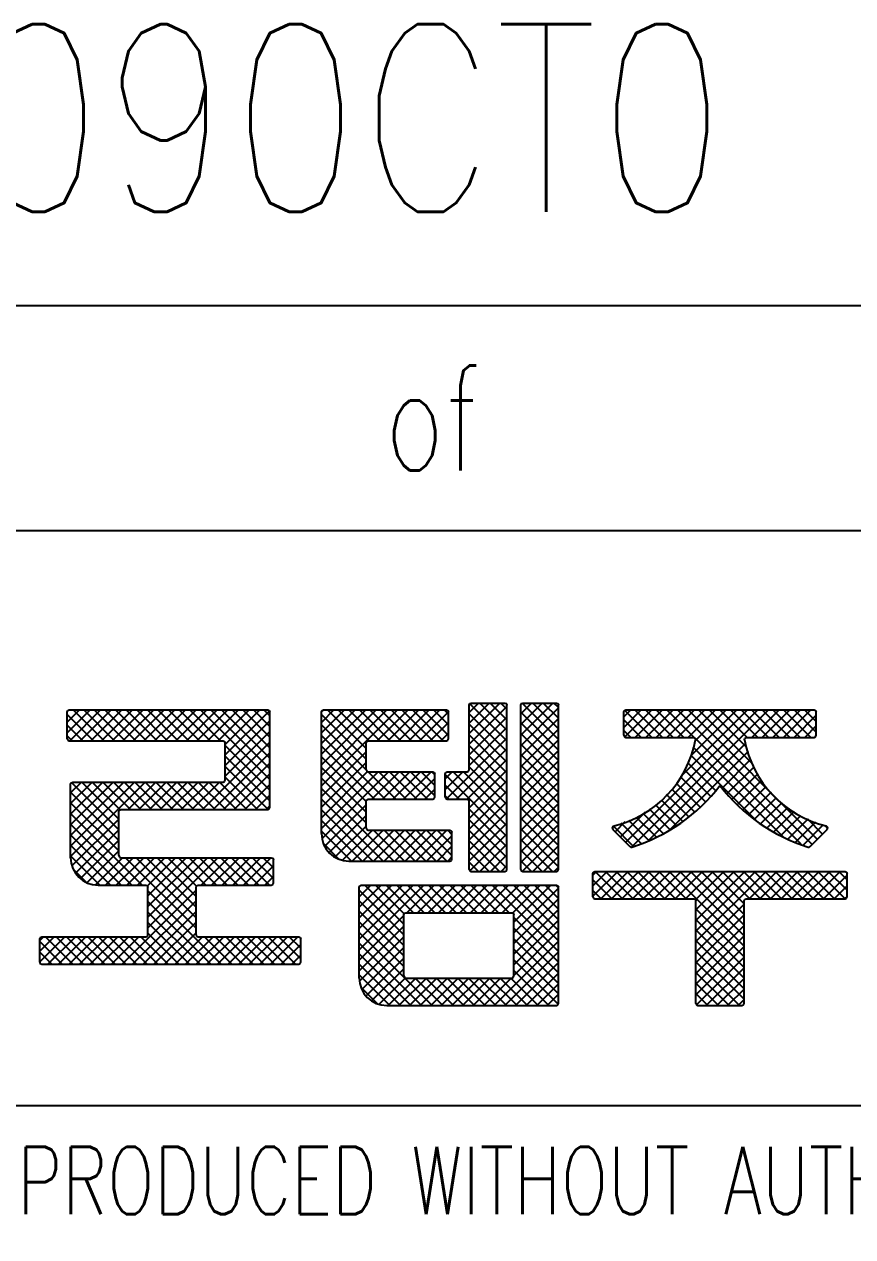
# Model space of a CAD drawing. Extents: x 260 to 819, y -886 to -454.
# Drawn here: x 736.34 to 758.45, y -876.4 to -844.06 of the extents above; entities that cross this region are included whole.
import ezdxf
from ezdxf.enums import TextEntityAlignment as Align

# ---------------------------------------------------------------- set-up
doc = ezdxf.new("R2010")
doc.units = 0
doc.header["$LTSCALE"] = 150
doc.header["$MEASUREMENT"] = 0
doc.linetypes.add('DASHED', pattern=[0.75, 0.5, -0.25])
doc.layers.get('0').update_dxf_attribs({"color": 6, "linetype": 'CONTINUOUS'})
doc.layers.add('5', color=4, linetype='CONTINUOUS')
doc.styles.get("Standard").update_dxf_attribs({"font": 'romans.shx', "width": 0.8, "bigfont": 'whgtxt.shx'})

# ---------------------------------------------------------------- blocks, each defined once
blk = doc.blocks.new('*H21')
at = {"color": 2, "linetype": 'Continuous'}
for p, q in [((-59.99, 4.836), (-61.029, 5.875)), ((-59.981, 5.109), (-60.746, 5.875)), ((-59.73, 5.142), (-60.464, 5.875)), ((-59.447, 5.142), (-60.181, 5.875)), ((-59.165, 5.142), (-59.898, 5.875)), ((-58.882, 5.142), (-59.615, 5.875)), ((-58.599, 5.142), (-59.332, 5.875)), ((-58.316, 5.142), (-59.049, 5.875)), ((-58.033, 5.142), (-58.766, 5.875)), ((-57.75, 5.142), (-58.484, 5.875)), ((-57.467, 5.142), (-58.201, 5.875)), ((-57.185, 5.142), (-57.918, 5.875)), ((-55.865, 4.105), (-57.635, 5.875)), ((-55.865, 4.388), (-57.352, 5.875)), ((-55.865, 4.671), (-57.069, 5.875)), ((-55.865, 4.954), (-56.787, 5.875)), ((-55.865, 5.237), (-56.504, 5.875)), ((-55.865, 5.519), (-56.221, 5.875)), ((-55.865, 5.802), (-55.938, 5.875)), ((-59.99, 4.553), (-61.182, 5.745)), ((-59.99, 4.27), (-61.182, 5.462)), ((-59.99, 3.987), (-61.182, 5.179)), ((-59.99, 3.704), (-61.182, 4.896)), ((-55.865, 3.822), (-57.057, 5.014)), ((-59.235, 2.667), (-61.182, 4.613)), ((-55.865, 3.539), (-57.057, 4.731)), ((-59.518, 2.667), (-61.182, 4.33)), ((-55.865, 3.257), (-57.057, 4.448)), ((-59.801, 2.667), (-61.182, 4.048)), ((-55.865, 2.974), (-57.057, 4.165)), ((-55.874, 2.7), (-57.057, 3.883)), ((-60.084, 2.667), (-61.182, 3.765)), ((-56.124, 2.667), (-57.057, 3.6)), ((-60.367, 2.667), (-61.182, 3.482)), ((-58.952, 2.667), (-59.686, 3.4)), ((-58.67, 2.667), (-59.403, 3.4)), ((-58.387, 2.667), (-59.12, 3.4)), ((-58.104, 2.667), (-58.837, 3.4)), ((-57.821, 2.667), (-58.554, 3.4)), ((-57.538, 2.667), (-58.271, 3.4)), ((-57.255, 2.667), (-57.989, 3.4)), ((-56.972, 2.667), (-57.706, 3.4)), ((-56.69, 2.667), (-57.423, 3.4)), ((-56.407, 2.667), (-57.14, 3.4)), ((-60.699, 2.717), (-61.132, 3.149))]:
    blk.add_line(p, q, dxfattribs=at)
blk = doc.blocks.new('*H22')
at = {"color": 2, "linetype": 'Continuous'}
for p, q in [((-60.876, 5.875), (-61.182, 5.569)), ((-60.593, 5.875), (-61.182, 5.286)), ((-60.31, 5.875), (-61.182, 5.003)), ((-60.027, 5.875), (-61.182, 4.721)), ((-59.745, 5.875), (-61.182, 4.438)), ((-59.462, 5.875), (-61.182, 4.155)), ((-59.179, 5.875), (-59.912, 5.142)), ((-58.896, 5.875), (-59.629, 5.142)), ((-58.613, 5.875), (-59.347, 5.142)), ((-58.33, 5.875), (-59.064, 5.142)), ((-58.048, 5.875), (-58.781, 5.142)), ((-57.765, 5.875), (-58.498, 5.142)), ((-57.482, 5.875), (-58.215, 5.142)), ((-57.199, 5.875), (-57.932, 5.142)), ((-56.916, 5.875), (-57.65, 5.142)), ((-56.633, 5.875), (-57.367, 5.142)), ((-56.351, 5.875), (-57.092, 5.133)), ((-56.068, 5.875), (-57.057, 4.886)), ((-55.865, 5.794), (-57.057, 4.603)), ((-55.865, 5.512), (-57.057, 4.32)), ((-55.865, 5.229), (-57.057, 4.037)), ((-59.99, 5.064), (-61.182, 3.872)), ((-55.865, 4.946), (-57.057, 3.754)), ((-59.99, 4.781), (-61.182, 3.589)), ((-55.865, 4.663), (-57.057, 3.471)), ((-59.99, 4.498), (-61.166, 3.322)), ((-59.99, 4.215), (-61.11, 3.095)), ((-55.865, 4.38), (-57.579, 2.667)), ((-59.99, 3.932), (-60.997, 2.926)), ((-55.865, 4.097), (-57.296, 2.667)), ((-59.99, 3.649), (-60.842, 2.798)), ((-55.865, 3.814), (-57.013, 2.667)), ((-59.95, 3.406), (-60.65, 2.707)), ((-59.674, 3.4), (-60.407, 2.667)), ((-59.391, 3.4), (-60.124, 2.667)), ((-59.108, 3.4), (-59.842, 2.667)), ((-58.825, 3.4), (-59.559, 2.667)), ((-58.543, 3.4), (-59.276, 2.667)), ((-58.26, 3.4), (-58.993, 2.667)), ((-57.977, 3.4), (-58.71, 2.667)), ((-57.694, 3.4), (-58.427, 2.667)), ((-57.411, 3.4), (-58.145, 2.667)), ((-57.128, 3.4), (-57.862, 2.667)), ((-55.865, 3.532), (-56.73, 2.667)), ((-55.865, 3.249), (-56.447, 2.667)), ((-55.865, 2.966), (-56.165, 2.667))]:
    blk.add_line(p, q, dxfattribs=at)
blk = doc.blocks.new('*H29')
at = {"color": 2, "linetype": 'Continuous'}
for p, q in [((-54.157, 5.508), (-54.89, 6.242)), ((-53.874, 5.508), (-54.608, 6.242)), ((-53.591, 5.508), (-54.325, 6.242)), ((-53.309, 5.508), (-54.042, 6.242)), ((-53.026, 5.508), (-53.759, 6.242)), ((-52.743, 5.508), (-53.476, 6.242)), ((-52.46, 5.508), (-53.193, 6.242)), ((-50.916, 4.247), (-52.911, 6.242)), ((-50.916, 4.529), (-52.628, 6.242)), ((-50.916, 4.812), (-52.345, 6.242)), ((-50.916, 5.095), (-52.062, 6.242)), ((-50.916, 5.378), (-51.779, 6.242)), ((-50.763, 5.508), (-51.496, 6.242)), ((-50.48, 5.508), (-51.214, 6.242)), ((-50.197, 5.508), (-50.931, 6.242)), ((-49.915, 5.508), (-50.648, 6.242)), ((-49.632, 5.508), (-50.365, 6.242)), ((-49.349, 5.508), (-50.082, 6.242)), ((-49.066, 5.508), (-49.799, 6.242)), ((-48.783, 5.508), (-49.516, 6.242)), ((-48.5, 5.508), (-49.234, 6.242)), ((-48.218, 5.509), (-48.951, 6.242)), ((-48.166, 5.739), (-48.668, 6.242)), ((-48.166, 6.022), (-48.385, 6.242)), ((-54.44, 5.508), (-54.949, 6.017)), ((-54.723, 5.508), (-54.949, 5.734)), ((-50.916, 3.964), (-52.199, 5.247)), ((-50.916, 3.681), (-52.199, 4.964)), ((-50.916, 3.398), (-52.199, 4.681)), ((-50.916, 3.115), (-52.199, 4.398)), ((-50.916, 2.832), (-52.199, 4.116)), ((-51.033, 2.667), (-52.199, 3.833)), ((-51.316, 2.667), (-52.199, 3.55)), ((-51.598, 2.667), (-52.199, 3.267)), ((-51.881, 2.667), (-52.199, 2.984)), ((-52.178, 2.681), (-52.184, 2.687))]:
    blk.add_line(p, q, dxfattribs=at)
blk = doc.blocks.new('*H30')
at = {"color": 2, "linetype": 'Continuous'}
for p, q in [((-54.853, 6.242), (-54.949, 6.145)), ((-54.57, 6.242), (-54.949, 5.862)), ((-54.287, 6.242), (-54.949, 5.58)), ((-54.004, 6.242), (-54.737, 5.508)), ((-53.721, 6.242), (-54.454, 5.508)), ((-53.438, 6.242), (-54.172, 5.508)), ((-53.155, 6.242), (-53.889, 5.508)), ((-52.873, 6.242), (-53.606, 5.508)), ((-52.59, 6.242), (-53.323, 5.508)), ((-52.307, 6.242), (-53.04, 5.508)), ((-52.024, 6.242), (-52.757, 5.508)), ((-51.741, 6.242), (-52.475, 5.508)), ((-51.458, 6.242), (-52.213, 5.487)), ((-51.176, 6.242), (-52.199, 5.218)), ((-50.893, 6.242), (-52.199, 4.935)), ((-50.61, 6.242), (-52.199, 4.653)), ((-50.327, 6.242), (-52.199, 4.37)), ((-50.044, 6.242), (-50.777, 5.508)), ((-49.761, 6.242), (-50.495, 5.508)), ((-49.478, 6.242), (-50.212, 5.508)), ((-49.196, 6.242), (-49.929, 5.508)), ((-48.913, 6.242), (-49.646, 5.508)), ((-48.63, 6.242), (-49.363, 5.508)), ((-48.347, 6.242), (-49.08, 5.508)), ((-48.166, 6.14), (-48.798, 5.508)), ((-48.166, 5.857), (-48.515, 5.508)), ((-48.166, 5.574), (-48.232, 5.508)), ((-50.916, 5.37), (-52.199, 4.087)), ((-50.916, 5.087), (-52.199, 3.804)), ((-50.916, 4.804), (-52.199, 3.521)), ((-50.916, 4.522), (-52.199, 3.238)), ((-50.916, 4.239), (-52.199, 2.955)), ((-50.916, 3.956), (-52.184, 2.687)), ((-50.916, 3.673), (-51.922, 2.667)), ((-50.916, 3.39), (-51.639, 2.667)), ((-50.916, 3.107), (-51.356, 2.667)), ((-50.916, 2.825), (-51.073, 2.667))]:
    blk.add_line(p, q, dxfattribs=at)
blk = doc.blocks.new('*H33')
at = {"color": 2, "linetype": 'Continuous'}
for p, q in [((-68.273, 9.725), (-68.973, 10.425)), ((-67.99, 9.725), (-68.815, 10.55)), ((-67.707, 9.725), (-68.532, 10.55)), ((-67.425, 9.725), (-68.25, 10.55)), ((-67.142, 9.725), (-67.967, 10.55)), ((-66.859, 9.725), (-67.684, 10.55)), ((-66.576, 9.725), (-67.401, 10.55)), ((-66.293, 9.725), (-67.118, 10.55)), ((-66.01, 9.725), (-66.835, 10.55)), ((-65.728, 9.725), (-66.553, 10.55)), ((-65.445, 9.725), (-66.27, 10.55)), ((-65.162, 9.725), (-65.987, 10.55)), ((-64.879, 9.725), (-65.704, 10.55)), ((-63.565, 8.694), (-65.421, 10.55)), ((-63.565, 8.976), (-65.138, 10.55)), ((-63.565, 9.259), (-64.855, 10.55)), ((-63.565, 9.542), (-64.573, 10.55)), ((-63.565, 9.825), (-64.29, 10.55)), ((-63.565, 10.108), (-64.007, 10.55)), ((-63.565, 10.391), (-63.724, 10.55)), ((-68.556, 9.725), (-68.973, 10.142)), ((-68.839, 9.725), (-68.973, 9.859)), ((-63.565, 8.411), (-64.757, 9.602)), ((-63.565, 8.128), (-64.757, 9.319)), ((-63.614, 7.894), (-64.757, 9.037)), ((-63.894, 7.891), (-64.757, 8.754)), ((-67.598, 7.353), (-68.857, 8.612)), ((-67.598, 7.636), (-68.587, 8.625)), ((-67.563, 7.883), (-68.305, 8.625)), ((-67.288, 7.891), (-68.022, 8.625)), ((-67.006, 7.891), (-67.739, 8.625)), ((-66.723, 7.891), (-67.456, 8.625)), ((-66.44, 7.891), (-67.173, 8.625)), ((-66.157, 7.891), (-66.89, 8.625)), ((-65.874, 7.891), (-66.607, 8.625)), ((-65.591, 7.891), (-66.325, 8.625)), ((-65.309, 7.891), (-66.042, 8.625)), ((-65.026, 7.891), (-65.759, 8.625)), ((-64.743, 7.891), (-65.476, 8.625)), ((-64.46, 7.891), (-65.193, 8.625)), ((-64.177, 7.891), (-64.91, 8.625)), ((-67.598, 7.07), (-68.881, 8.353)), ((-67.598, 6.787), (-68.881, 8.07)), ((-66.969, 5.875), (-68.881, 7.787)), ((-67.252, 5.875), (-68.881, 7.505)), ((-67.535, 5.875), (-68.881, 7.222)), ((-67.817, 5.875), (-68.881, 6.939)), ((-68.1, 5.875), (-68.881, 6.656)), ((-65.536, 4.725), (-67.419, 6.608)), ((-65.536, 5.007), (-67.137, 6.608)), ((-65.536, 5.29), (-66.854, 6.608)), ((-65.536, 5.573), (-66.571, 6.608)), ((-65.525, 5.845), (-66.288, 6.608)), ((-65.272, 5.875), (-66.005, 6.608)), ((-64.989, 5.875), (-65.722, 6.608)), ((-64.706, 5.875), (-65.439, 6.608)), ((-64.423, 5.875), (-65.157, 6.608)), ((-64.14, 5.875), (-64.874, 6.608)), ((-63.858, 5.875), (-64.591, 6.608)), ((-63.575, 5.875), (-64.308, 6.608)), ((-63.473, 6.056), (-64.025, 6.608)), ((-63.473, 6.339), (-63.742, 6.608)), ((-68.459, 5.951), (-68.805, 6.297)), ((-64.861, 3.767), (-66.819, 5.725)), ((-65.143, 3.767), (-66.819, 5.442)), ((-65.426, 3.767), (-66.819, 5.159)), ((-65.709, 3.767), (-66.819, 4.876)), ((-65.992, 3.767), (-66.819, 4.594)), ((-69.103, 3.767), (-69.706, 4.37)), ((-68.82, 3.767), (-69.554, 4.5)), ((-68.538, 3.767), (-69.271, 4.5)), ((-68.255, 3.767), (-68.988, 4.5)), ((-67.972, 3.767), (-68.705, 4.5)), ((-67.689, 3.767), (-68.422, 4.5)), ((-67.406, 3.767), (-68.14, 4.5)), ((-67.123, 3.767), (-67.857, 4.5)), ((-66.841, 3.767), (-67.574, 4.5)), ((-66.558, 3.767), (-67.291, 4.5)), ((-66.275, 3.767), (-67.008, 4.5)), ((-64.578, 3.767), (-65.311, 4.5)), ((-64.295, 3.767), (-65.028, 4.5)), ((-64.012, 3.767), (-64.745, 4.5)), ((-63.729, 3.767), (-64.463, 4.5)), ((-63.446, 3.767), (-64.18, 4.5)), ((-63.164, 3.767), (-63.897, 4.5)), ((-62.881, 3.767), (-63.614, 4.5)), ((-62.74, 3.909), (-63.331, 4.5)), ((-62.74, 4.192), (-63.048, 4.5)), ((-69.386, 3.767), (-69.706, 4.087)), ((-69.681, 3.779), (-69.694, 3.792))]:
    blk.add_line(p, q, dxfattribs=at)
blk = doc.blocks.new('*H34')
at = {"color": 2, "linetype": 'Continuous'}
for p, q in [((-68.646, 10.55), (-68.973, 10.223)), ((-68.363, 10.55), (-68.973, 9.94)), ((-68.937, 10.542), (-68.965, 10.513)), ((-68.081, 10.55), (-68.906, 9.725)), ((-67.798, 10.55), (-68.623, 9.725)), ((-67.515, 10.55), (-68.34, 9.725)), ((-67.232, 10.55), (-68.057, 9.725)), ((-66.949, 10.55), (-67.774, 9.725)), ((-66.666, 10.55), (-67.491, 9.725)), ((-66.384, 10.55), (-67.209, 9.725)), ((-66.101, 10.55), (-66.926, 9.725)), ((-65.818, 10.55), (-66.643, 9.725)), ((-65.535, 10.55), (-66.36, 9.725)), ((-65.252, 10.55), (-66.077, 9.725)), ((-64.969, 10.55), (-65.794, 9.725)), ((-64.687, 10.55), (-65.511, 9.725)), ((-64.404, 10.55), (-65.229, 9.725)), ((-64.121, 10.55), (-64.946, 9.725)), ((-63.838, 10.55), (-64.757, 9.631)), ((-63.578, 10.527), (-64.757, 9.348)), ((-63.565, 10.257), (-64.757, 9.065)), ((-63.565, 9.974), (-64.757, 8.782)), ((-63.565, 9.691), (-65.365, 7.891)), ((-63.565, 9.408), (-65.082, 7.891)), ((-63.565, 9.126), (-64.799, 7.891)), ((-63.565, 8.843), (-64.516, 7.891)), ((-68.591, 8.625), (-68.881, 8.335)), ((-68.308, 8.625), (-68.881, 8.052)), ((-68.026, 8.625), (-68.881, 7.769)), ((-67.743, 8.625), (-68.881, 7.486)), ((-67.46, 8.625), (-68.881, 7.203)), ((-67.177, 8.625), (-68.881, 6.92)), ((-66.894, 8.625), (-68.881, 6.638)), ((-66.611, 8.625), (-67.345, 7.891)), ((-66.329, 8.625), (-67.062, 7.891)), ((-66.046, 8.625), (-66.779, 7.891)), ((-65.763, 8.625), (-66.496, 7.891)), ((-65.48, 8.625), (-66.213, 7.891)), ((-65.197, 8.625), (-65.931, 7.891)), ((-64.914, 8.625), (-65.648, 7.891)), ((-63.565, 8.56), (-64.233, 7.891)), ((-63.565, 8.277), (-63.951, 7.891)), ((-63.565, 7.994), (-63.668, 7.891)), ((-67.598, 7.638), (-68.839, 6.397)), ((-67.598, 7.355), (-68.746, 6.208)), ((-67.598, 7.072), (-68.615, 6.055)), ((-67.598, 6.789), (-68.446, 5.942)), ((-67.497, 6.608), (-68.216, 5.888)), ((-67.214, 6.608), (-67.947, 5.875)), ((-66.931, 6.608), (-67.664, 5.875)), ((-66.648, 6.608), (-67.381, 5.875)), ((-66.365, 6.608), (-67.099, 5.875)), ((-66.082, 6.608), (-66.834, 5.856)), ((-65.8, 6.608), (-66.819, 5.589)), ((-65.517, 6.608), (-66.819, 5.306)), ((-65.234, 6.608), (-66.819, 5.023)), ((-64.951, 6.608), (-66.819, 4.74)), ((-64.668, 6.608), (-65.402, 5.875)), ((-64.385, 6.608), (-65.119, 5.875)), ((-64.103, 6.608), (-64.836, 5.875)), ((-63.82, 6.608), (-64.553, 5.875)), ((-63.537, 6.608), (-64.27, 5.875)), ((-63.473, 6.389), (-63.987, 5.875)), ((-63.473, 6.106), (-63.704, 5.875)), ((-65.536, 5.741), (-67.51, 3.767)), ((-65.536, 5.458), (-67.227, 3.767)), ((-65.536, 5.175), (-66.944, 3.767)), ((-65.536, 4.892), (-66.661, 3.767)), ((-65.536, 4.609), (-66.378, 3.767)), ((-69.605, 4.5), (-69.706, 4.398)), ((-69.322, 4.5), (-69.706, 4.116)), ((-69.039, 4.5), (-69.706, 3.833)), ((-68.756, 4.5), (-69.49, 3.767)), ((-68.473, 4.5), (-69.207, 3.767)), ((-68.191, 4.5), (-68.924, 3.767)), ((-67.908, 4.5), (-68.641, 3.767)), ((-67.625, 4.5), (-68.358, 3.767)), ((-67.342, 4.5), (-68.075, 3.767)), ((-67.059, 4.5), (-67.793, 3.767)), ((-65.362, 4.5), (-66.096, 3.767)), ((-65.079, 4.5), (-65.813, 3.767)), ((-64.797, 4.5), (-65.53, 3.767)), ((-64.514, 4.5), (-65.247, 3.767)), ((-64.231, 4.5), (-64.964, 3.767)), ((-63.948, 4.5), (-64.681, 3.767)), ((-63.665, 4.5), (-64.398, 3.767)), ((-63.382, 4.5), (-64.116, 3.767)), ((-63.099, 4.5), (-63.833, 3.767)), ((-62.817, 4.5), (-63.55, 3.767)), ((-62.74, 4.294), (-63.267, 3.767)), ((-62.74, 4.011), (-62.984, 3.767))]:
    blk.add_line(p, q, dxfattribs=at)
blk = doc.blocks.new('*H39')
at = {"color": 2, "linetype": 'Continuous'}
for p, q in [((-55.865, 9.762), (-56.831, 10.728)), ((-55.865, 10.045), (-56.554, 10.733)), ((-55.865, 10.328), (-56.271, 10.733)), ((-55.865, 10.611), (-55.988, 10.733)), ((-55.865, 9.479), (-56.874, 10.487)), ((-55.865, 9.196), (-56.874, 10.205)), ((-55.865, 8.913), (-56.874, 9.922)), ((-55.865, 8.631), (-56.874, 9.639)), ((-55.865, 8.348), (-56.874, 9.356)), ((-55.865, 8.065), (-56.874, 9.073)), ((-55.865, 7.782), (-56.874, 8.79)), ((-55.865, 7.499), (-56.874, 8.508)), ((-55.865, 7.216), (-56.874, 8.225)), ((-55.865, 6.934), (-56.874, 7.942)), ((-55.865, 6.651), (-56.874, 7.659)), ((-55.865, 6.368), (-56.874, 7.376)), ((-56.022, 6.242), (-56.874, 7.093)), ((-56.305, 6.242), (-56.874, 6.81)), ((-56.588, 6.242), (-56.874, 6.528))]:
    blk.add_line(p, q, dxfattribs=at)
blk = doc.blocks.new('*H40')
at = {"color": 2, "linetype": 'Continuous'}
for p, q in [((-56.584, 10.733), (-56.874, 10.443)), ((-56.301, 10.733), (-56.874, 10.16)), ((-56.018, 10.733), (-56.874, 9.877)), ((-55.865, 10.603), (-56.874, 9.594)), ((-55.865, 10.32), (-56.874, 9.312)), ((-55.865, 10.037), (-56.874, 9.029)), ((-55.865, 9.754), (-56.874, 8.746)), ((-55.865, 9.471), (-56.874, 8.463)), ((-55.865, 9.188), (-56.874, 8.18)), ((-55.865, 8.906), (-56.874, 7.897)), ((-55.865, 8.623), (-56.874, 7.614)), ((-55.865, 8.34), (-56.874, 7.332)), ((-55.865, 8.057), (-56.874, 7.049)), ((-55.865, 7.774), (-56.874, 6.766)), ((-55.865, 7.491), (-56.874, 6.483)), ((-55.865, 7.209), (-56.828, 6.246)), ((-55.865, 6.926), (-56.55, 6.242)), ((-55.865, 6.643), (-56.267, 6.242)), ((-55.865, 6.36), (-55.984, 6.242))]:
    blk.add_line(p, q, dxfattribs=at)
blk = doc.blocks.new('*H41')
at = {"color": 2, "linetype": 'Continuous'}
for p, q in [((-57.24, 9.723), (-58.233, 10.715)), ((-57.24, 10.006), (-57.968, 10.733)), ((-57.24, 10.288), (-57.685, 10.733)), ((-57.24, 10.571), (-57.402, 10.733)), ((-57.24, 9.44), (-58.249, 10.448)), ((-57.24, 9.157), (-58.249, 10.165)), ((-57.24, 8.874), (-58.249, 9.882)), ((-57.24, 8.591), (-58.249, 9.6)), ((-57.24, 8.309), (-58.249, 9.317)), ((-57.24, 7.177), (-58.89, 8.827)), ((-57.24, 7.46), (-58.68, 8.9)), ((-57.24, 7.743), (-58.397, 8.9)), ((-57.24, 8.026), (-58.249, 9.034)), ((-58.512, 8.166), (-58.89, 8.544)), ((-58.795, 8.166), (-58.89, 8.261)), ((-57.24, 6.894), (-58.249, 7.903)), ((-57.24, 6.611), (-58.249, 7.62)), ((-57.24, 6.329), (-58.249, 7.337)), ((-57.436, 6.242), (-58.249, 7.054)), ((-57.719, 6.242), (-58.249, 6.771)), ((-58.002, 6.242), (-58.249, 6.488))]:
    blk.add_line(p, q, dxfattribs=at)
blk = doc.blocks.new('*H42')
at = {"color": 2, "linetype": 'Continuous'}
for p, q in [((-57.998, 10.733), (-58.249, 10.482)), ((-57.715, 10.733), (-58.249, 10.199)), ((-57.432, 10.733), (-58.249, 9.917)), ((-57.24, 10.642), (-58.249, 9.634)), ((-57.24, 10.359), (-58.249, 9.351)), ((-57.24, 10.076), (-58.249, 9.068)), ((-57.24, 9.793), (-58.858, 8.176)), ((-57.24, 9.511), (-58.584, 8.166)), ((-57.24, 9.228), (-58.302, 8.166)), ((-58.7, 8.9), (-58.89, 8.709)), ((-58.417, 8.9), (-58.89, 8.426)), ((-57.24, 8.945), (-58.249, 7.937)), ((-57.24, 8.662), (-58.249, 7.654)), ((-57.24, 8.379), (-58.249, 7.371)), ((-57.24, 8.096), (-58.249, 7.088)), ((-57.24, 7.814), (-58.249, 6.805)), ((-57.24, 7.531), (-58.249, 6.522)), ((-57.24, 7.248), (-58.231, 6.257)), ((-57.24, 6.965), (-57.964, 6.242)), ((-57.24, 6.682), (-57.681, 6.242)), ((-57.24, 6.399), (-57.398, 6.242))]:
    blk.add_line(p, q, dxfattribs=at)
blk = doc.blocks.new('*H43')
at = {"color": 2, "linetype": 'Continuous'}
for p, q in [((-60.998, 9.238), (-62.19, 10.43)), ((-60.998, 9.521), (-62.027, 10.55)), ((-60.919, 9.725), (-61.744, 10.55)), ((-60.636, 9.725), (-61.461, 10.55)), ((-60.354, 9.725), (-61.179, 10.55)), ((-60.071, 9.725), (-60.896, 10.55)), ((-59.788, 9.725), (-60.613, 10.55)), ((-59.505, 9.725), (-60.33, 10.55)), ((-59.222, 9.725), (-60.047, 10.55)), ((-58.939, 9.725), (-59.764, 10.55)), ((-58.799, 9.867), (-59.481, 10.55)), ((-58.799, 10.15), (-59.199, 10.55)), ((-58.799, 10.432), (-58.916, 10.55)), ((-60.998, 8.955), (-62.19, 10.147)), ((-60.492, 8.166), (-62.19, 9.864)), ((-60.775, 8.166), (-62.19, 9.581)), ((-60.998, 8.107), (-62.19, 9.298)), ((-60.998, 7.824), (-62.19, 9.016)), ((-60.998, 7.541), (-62.19, 8.733)), ((-60.209, 8.166), (-60.943, 8.9)), ((-59.927, 8.166), (-60.66, 8.9)), ((-59.644, 8.166), (-60.377, 8.9)), ((-59.361, 8.166), (-60.094, 8.9)), ((-59.165, 8.254), (-59.811, 8.9)), ((-59.165, 8.536), (-59.529, 8.9)), ((-59.165, 8.819), (-59.246, 8.9)), ((-60.257, 6.517), (-62.19, 8.45)), ((-60.539, 6.517), (-62.19, 8.167)), ((-60.822, 6.517), (-62.19, 7.884)), ((-61.105, 6.517), (-62.19, 7.601)), ((-61.388, 6.517), (-62.19, 7.319)), ((-59.974, 6.517), (-60.799, 7.341)), ((-59.691, 6.517), (-60.516, 7.341)), ((-59.408, 6.517), (-60.233, 7.341)), ((-59.125, 6.517), (-59.95, 7.341)), ((-58.842, 6.517), (-59.667, 7.341)), ((-58.707, 6.664), (-59.385, 7.341)), ((-58.707, 6.947), (-59.102, 7.341)), ((-58.707, 7.23), (-58.819, 7.341)), ((-61.724, 6.57), (-62.137, 6.983))]:
    blk.add_line(p, q, dxfattribs=at)
blk = doc.blocks.new('*H44')
at = {"color": 2, "linetype": 'Continuous'}
for p, q in [((-61.858, 10.55), (-62.19, 10.218)), ((-61.575, 10.55), (-62.19, 9.935)), ((-61.292, 10.55), (-62.19, 9.652)), ((-61.01, 10.55), (-62.19, 9.369)), ((-60.727, 10.55), (-62.19, 9.086)), ((-60.444, 10.55), (-62.19, 8.803)), ((-60.161, 10.55), (-62.19, 8.521)), ((-62.145, 10.546), (-62.186, 10.505)), ((-59.878, 10.55), (-60.703, 9.725)), ((-59.595, 10.55), (-60.42, 9.725)), ((-59.312, 10.55), (-60.137, 9.725)), ((-59.03, 10.55), (-59.855, 9.725)), ((-58.8, 10.497), (-59.572, 9.725)), ((-58.799, 10.215), (-59.289, 9.725)), ((-58.799, 9.932), (-59.006, 9.725)), ((-60.998, 9.429), (-62.19, 8.238)), ((-60.998, 9.147), (-62.19, 7.955)), ((-60.957, 8.905), (-62.19, 7.672)), ((-60.68, 8.9), (-62.19, 7.389)), ((-60.397, 8.9), (-62.166, 7.13)), ((-60.114, 8.9), (-60.847, 8.166)), ((-59.831, 8.9), (-60.564, 8.166)), ((-59.548, 8.9), (-60.282, 8.166)), ((-59.265, 8.9), (-59.999, 8.166)), ((-59.165, 8.717), (-59.716, 8.166)), ((-59.165, 8.434), (-59.433, 8.166)), ((-60.998, 8.015), (-62.098, 6.915)), ((-60.998, 7.732), (-61.985, 6.746)), ((-60.998, 7.449), (-61.82, 6.628)), ((-60.824, 7.341), (-61.617, 6.548)), ((-60.541, 7.341), (-61.366, 6.517)), ((-60.258, 7.341), (-61.083, 6.517)), ((-59.975, 7.341), (-60.8, 6.517)), ((-59.692, 7.341), (-60.517, 6.517)), ((-59.409, 7.341), (-60.234, 6.517)), ((-59.127, 7.341), (-59.952, 6.517)), ((-58.844, 7.341), (-59.669, 6.517)), ((-58.707, 7.195), (-59.386, 6.517)), ((-58.707, 6.913), (-59.103, 6.517)), ((-58.707, 6.63), (-58.82, 6.517))]:
    blk.add_line(p, q, dxfattribs=at)
blk = doc.blocks.new('*H49')
at = {"color": 2, "linetype": 'Continuous'}
for p, q in [((-53.374, 9.816), (-54.096, 10.538)), ((-53.091, 9.816), (-53.825, 10.55)), ((-52.808, 9.816), (-53.542, 10.55)), ((-52.526, 9.816), (-53.259, 10.55)), ((-52.224, 9.797), (-52.976, 10.55)), ((-49.1, 6.957), (-52.693, 10.55)), ((-48.959, 7.098), (-52.41, 10.55)), ((-50.713, 9.135), (-52.128, 10.55)), ((-50.84, 9.545), (-51.845, 10.55)), ((-50.829, 9.816), (-51.562, 10.55)), ((-50.546, 9.816), (-51.279, 10.55)), ((-50.263, 9.816), (-50.996, 10.55)), ((-49.98, 9.816), (-50.713, 10.55)), ((-49.697, 9.816), (-50.43, 10.55)), ((-49.414, 9.816), (-50.148, 10.55)), ((-49.131, 9.816), (-49.865, 10.55)), ((-48.991, 9.958), (-49.582, 10.55)), ((-48.991, 10.241), (-49.299, 10.55)), ((-53.657, 9.816), (-54.124, 10.283)), ((-53.94, 9.816), (-54.124, 10)), ((-49.394, 6.967), (-52.222, 9.795)), ((-49.862, 7.153), (-52.27, 9.56)), ((-51.676, 8.401), (-52.403, 9.129)), ((-50.577, 7.585), (-52.336, 9.344)), ((-51.943, 8.102), (-52.61, 8.769)), ((-51.809, 8.251), (-52.505, 8.947)), ((-52.237, 7.831), (-52.842, 8.436)), ((-52.082, 7.958), (-52.714, 8.591)), ((-52.548, 7.576), (-53.118, 8.146)), ((-52.393, 7.704), (-52.98, 8.291)), ((-53.074, 7.254), (-53.609, 7.788)), ((-52.896, 7.358), (-53.438, 7.9)), ((-52.718, 7.463), (-53.267, 8.012)), ((-53.863, 6.911), (-54.4, 7.448)), ((-53.66, 6.991), (-54.196, 7.527)), ((-53.458, 7.071), (-53.989, 7.603)), ((-53.255, 7.152), (-53.782, 7.679)), ((-48.818, 7.24), (-49.213, 7.635)), ((-48.687, 7.392), (-48.767, 7.471))]:
    blk.add_line(p, q, dxfattribs=at)
blk = doc.blocks.new('*H50')
at = {"color": 2, "linetype": 'Continuous'}
for p, q in [((-53.938, 10.55), (-54.124, 10.364)), ((-53.656, 10.55), (-54.124, 10.082)), ((-53.373, 10.55), (-54.095, 9.827)), ((-50.544, 10.55), (-54.076, 7.018)), ((-50.262, 10.55), (-53.919, 6.893)), ((-53.09, 10.55), (-53.823, 9.816)), ((-52.807, 10.55), (-53.54, 9.816)), ((-52.524, 10.55), (-53.258, 9.816)), ((-52.241, 10.55), (-52.975, 9.816)), ((-51.959, 10.55), (-52.692, 9.816)), ((-50.827, 10.55), (-52.613, 8.764)), ((-51.676, 10.55), (-52.409, 9.816)), ((-51.11, 10.55), (-52.346, 9.314)), ((-51.393, 10.55), (-52.219, 9.724)), ((-49.979, 10.55), (-50.712, 9.816)), ((-49.696, 10.55), (-50.429, 9.816)), ((-49.413, 10.55), (-50.146, 9.816)), ((-49.13, 10.55), (-49.863, 9.816)), ((-48.991, 10.406), (-49.581, 9.816)), ((-48.991, 10.123), (-49.298, 9.816)), ((-50.874, 9.654), (-53.456, 7.072)), ((-50.807, 9.438), (-52.874, 7.371)), ((-50.74, 9.223), (-51.497, 8.466)), ((-50.655, 9.025), (-51.363, 8.316)), ((-50.55, 8.847), (-51.23, 8.167)), ((-50.446, 8.669), (-51.096, 8.018)), ((-50.332, 8.499), (-50.945, 7.886)), ((-50.195, 8.354), (-50.789, 7.759)), ((-50.057, 8.209), (-50.634, 7.632)), ((-53.551, 7.826), (-54.217, 7.16)), ((-49.919, 8.064), (-50.474, 7.509)), ((-49.751, 7.949), (-50.296, 7.404)), ((-49.58, 7.837), (-50.118, 7.299)), ((-54.096, 7.564), (-54.358, 7.301)), ((-49.409, 7.725), (-49.94, 7.194)), ((-49.215, 7.636), (-49.745, 7.106)), ((-49.008, 7.56), (-49.542, 7.026)), ((-48.801, 7.484), (-49.34, 6.946))]:
    blk.add_line(p, q, dxfattribs=at)
blk = doc.blocks.new('ansi-c')
at = {"color": 210, "linetype": 'Continuous'}
for p, q in [((346.501, 379.397), (462.001, 379.397)), ((321.501, 373.397), (462.001, 373.397))]:
    blk.add_line(p, q, dxfattribs=at)
at = {"color": 7, "linetype": 'Continuous'}
for p, q in [((408.028, 368.558), (408.044, 368.597)), ((408.044, 368.597), (408.083, 368.613)), ((408.083, 368.613), (413.381, 368.613)), ((413.381, 368.613), (413.42, 368.597)), ((413.42, 368.597), (413.436, 368.558)), ((414.811, 368.558), (414.827, 368.597)), ((414.827, 368.597), (414.866, 368.613)), ((414.866, 368.613), (418.147, 368.613)), ((418.147, 368.613), (418.186, 368.597)), ((418.186, 368.597), (418.202, 368.558)), ((418.752, 368.741), (418.769, 368.78)), ((418.752, 367.018), (418.752, 368.741)), ((418.769, 368.78), (418.807, 368.796)), ((418.807, 368.796), (419.706, 368.796)), ((419.706, 368.796), (419.745, 368.78)), ((419.745, 368.78), (419.761, 368.741)), ((419.761, 364.36), (419.761, 368.741)), ((420.127, 368.741), (420.143, 368.78)), ((420.127, 364.36), (420.127, 368.741)), ((420.143, 368.78), (420.182, 368.796)), ((420.182, 368.796), (421.081, 368.796)), ((421.081, 368.796), (421.12, 368.78)), ((421.12, 368.78), (421.136, 368.741)), ((421.136, 364.36), (421.136, 368.741)), ((422.877, 368.558), (422.893, 368.597)), ((422.893, 368.597), (422.932, 368.613)), ((422.932, 368.613), (427.955, 368.613)), ((427.955, 368.613), (427.994, 368.597)), ((427.994, 368.597), (428.01, 368.558)), ((408.028, 367.843), (408.028, 368.558)), ((413.436, 366.01), (413.436, 368.558)), ((414.811, 365.313), (414.811, 368.558)), ((418.202, 367.843), (418.202, 368.558)), ((422.877, 367.935), (422.877, 368.558)), ((428.01, 367.935), (428.01, 368.558)), ((408.028, 367.843), (408.044, 367.804)), ((408.044, 367.804), (408.083, 367.788)), ((408.083, 367.788), (412.189, 367.788)), ((412.189, 367.788), (412.228, 367.772)), ((412.228, 367.772), (412.244, 367.733)), ((412.244, 366.743), (412.244, 367.733)), ((416.003, 367.733), (416.019, 367.772)), ((416.003, 367.018), (416.003, 367.733)), ((416.019, 367.772), (416.058, 367.788)), ((416.058, 367.788), (418.147, 367.788)), ((418.147, 367.788), (418.186, 367.804)), ((418.186, 367.804), (418.202, 367.843)), ((422.877, 367.935), (422.893, 367.896)), ((422.893, 367.896), (422.932, 367.88)), ((422.932, 367.88), (424.737, 367.88)), ((424.737, 367.88), (424.779, 367.86)), ((424.779, 367.86), (424.791, 367.815)), ((426.097, 367.815), (426.109, 367.86)), ((426.109, 367.86), (426.151, 367.88)), ((426.151, 367.88), (427.955, 367.88)), ((427.955, 367.88), (427.994, 367.896)), ((427.994, 367.896), (428.01, 367.935)), ((416.003, 367.018), (416.019, 366.979)), ((416.019, 366.979), (416.058, 366.963)), ((418.697, 366.963), (418.736, 366.979)), ((418.736, 366.979), (418.752, 367.018)), ((408.12, 366.633), (408.136, 366.672)), ((408.136, 366.672), (408.175, 366.688)), ((408.175, 366.688), (412.189, 366.688)), ((412.189, 366.688), (412.228, 366.704)), ((412.228, 366.704), (412.244, 366.743)), ((416.058, 366.963), (417.781, 366.963)), ((417.781, 366.963), (417.82, 366.947)), ((417.82, 366.947), (417.836, 366.908)), ((417.836, 366.285), (417.836, 366.908)), ((418.111, 366.908), (418.127, 366.947)), ((418.111, 366.285), (418.111, 366.908)), ((418.127, 366.947), (418.166, 366.963)), ((418.166, 366.963), (418.697, 366.963)), ((408.12, 364.672), (408.12, 366.633)), ((413.42, 365.971), (413.436, 366.01)), ((416.003, 366.175), (416.019, 366.214)), ((416.003, 365.46), (416.003, 366.175)), ((416.019, 366.214), (416.058, 366.23)), ((416.058, 366.23), (417.781, 366.23)), ((417.781, 366.23), (417.82, 366.246)), ((417.82, 366.246), (417.836, 366.285)), ((418.111, 366.285), (418.127, 366.246)), ((418.127, 366.246), (418.166, 366.23)), ((418.166, 366.23), (418.697, 366.23)), ((418.697, 366.23), (418.736, 366.214)), ((418.736, 366.214), (418.752, 366.175)), ((418.752, 364.36), (418.752, 366.175)), ((409.403, 365.9), (409.419, 365.939)), ((409.403, 364.727), (409.403, 365.9)), ((409.419, 365.939), (409.458, 365.955)), ((409.458, 365.955), (413.381, 365.955)), ((413.381, 365.955), (413.42, 365.971)), ((416.003, 365.46), (416.019, 365.421)), ((416.019, 365.421), (416.058, 365.405)), ((416.058, 365.405), (418.239, 365.405)), ((418.239, 365.405), (418.278, 365.389)), ((418.278, 365.389), (418.294, 365.35)), ((422.567, 365.48), (422.607, 365.518)), ((422.567, 365.48), (422.581, 365.426)), ((422.581, 365.426), (423.037, 364.97)), ((427.85, 364.97), (428.306, 365.426)), ((428.28, 365.518), (428.32, 365.48)), ((428.306, 365.426), (428.32, 365.48)), ((418.294, 364.635), (418.294, 365.35)), ((409.403, 364.727), (409.419, 364.688)), ((423.037, 364.97), (423.063, 364.955)), ((423.063, 364.955), (423.092, 364.956)), ((427.795, 364.956), (427.825, 364.955)), ((427.825, 364.955), (427.85, 364.97)), ((409.419, 364.688), (409.458, 364.672)), ((409.458, 364.672), (413.473, 364.672)), ((413.473, 364.672), (413.512, 364.655)), ((413.512, 364.655), (413.528, 364.617)), ((413.528, 363.993), (413.528, 364.617)), ((415.544, 364.58), (418.239, 364.58)), ((418.239, 364.58), (418.278, 364.596)), ((418.278, 364.596), (418.294, 364.635)), ((418.752, 364.36), (418.769, 364.321)), ((418.769, 364.321), (418.807, 364.305)), ((418.807, 364.305), (419.706, 364.305)), ((419.706, 364.305), (419.745, 364.321)), ((419.745, 364.321), (419.761, 364.36)), ((420.127, 364.36), (420.143, 364.321)), ((420.143, 364.321), (420.182, 364.305)), ((420.182, 364.305), (421.081, 364.305)), ((421.081, 364.305), (421.12, 364.321)), ((421.12, 364.321), (421.136, 364.36)), ((422.052, 364.25), (422.068, 364.289)), ((422.052, 363.627), (422.052, 364.25)), ((422.068, 364.289), (422.107, 364.305)), ((422.107, 364.305), (428.78, 364.305)), ((428.78, 364.305), (428.819, 364.289)), ((428.819, 364.289), (428.835, 364.25)), ((428.835, 363.627), (428.835, 364.25)), ((408.853, 363.938), (410.127, 363.938)), ((410.127, 363.938), (410.166, 363.922)), ((410.166, 363.922), (410.182, 363.883)), ((410.182, 362.618), (410.182, 363.883)), ((411.465, 363.883), (411.481, 363.922)), ((411.465, 362.618), (411.465, 363.883)), ((411.481, 363.922), (411.52, 363.938)), ((411.52, 363.938), (413.473, 363.938)), ((413.473, 363.938), (413.512, 363.954)), ((413.512, 363.954), (413.528, 363.993)), ((415.819, 363.883), (415.835, 363.922)), ((415.819, 361.463), (415.819, 363.883)), ((415.835, 363.922), (415.874, 363.938)), ((415.874, 363.938), (421.081, 363.938)), ((421.081, 363.938), (421.12, 363.922)), ((421.12, 363.922), (421.136, 363.883)), ((421.136, 360.785), (421.136, 363.883)), ((422.052, 363.627), (422.068, 363.588)), ((422.068, 363.588), (422.107, 363.572)), ((422.107, 363.572), (424.747, 363.572)), ((424.747, 363.572), (424.786, 363.556)), ((424.786, 363.556), (424.802, 363.517)), ((424.802, 360.785), (424.802, 363.517)), ((426.085, 363.517), (426.102, 363.556)), ((426.085, 360.785), (426.085, 363.517)), ((426.102, 363.556), (426.14, 363.572)), ((426.14, 363.572), (428.78, 363.572)), ((428.78, 363.572), (428.819, 363.588)), ((428.819, 363.588), (428.835, 363.627)), ((417.011, 363.15), (417.027, 363.189)), ((417.011, 361.518), (417.011, 363.15)), ((417.027, 363.189), (417.066, 363.205)), ((417.066, 363.205), (419.889, 363.205)), ((419.889, 363.205), (419.928, 363.189)), ((419.928, 363.189), (419.944, 363.15)), ((419.944, 361.518), (419.944, 363.15)), ((407.295, 362.508), (407.311, 362.547)), ((407.295, 361.885), (407.295, 362.508)), ((407.311, 362.547), (407.35, 362.563)), ((407.35, 362.563), (410.127, 362.563)), ((410.127, 362.563), (410.166, 362.579)), ((410.166, 362.579), (410.182, 362.618)), ((411.465, 362.618), (411.481, 362.579)), ((411.481, 362.579), (411.52, 362.563)), ((411.52, 362.563), (414.206, 362.563)), ((414.206, 362.563), (414.245, 362.547)), ((414.245, 362.547), (414.261, 362.508)), ((414.261, 361.885), (414.261, 362.508)), ((407.295, 361.885), (407.311, 361.846)), ((407.311, 361.846), (407.35, 361.83)), ((407.35, 361.83), (414.206, 361.83)), ((414.206, 361.83), (414.245, 361.846)), ((414.245, 361.846), (414.261, 361.885)), ((417.011, 361.518), (417.027, 361.479)), ((419.928, 361.479), (419.944, 361.518)), ((417.027, 361.479), (417.066, 361.463)), ((417.066, 361.463), (419.889, 361.463)), ((419.889, 361.463), (419.928, 361.479)), ((416.553, 360.73), (421.081, 360.73)), ((421.081, 360.73), (421.12, 360.746)), ((421.12, 360.746), (421.136, 360.785)), ((424.802, 360.785), (424.818, 360.746)), ((424.818, 360.746), (424.857, 360.73)), ((424.857, 360.73), (426.03, 360.73)), ((426.03, 360.73), (426.069, 360.746)), ((426.069, 360.746), (426.085, 360.785))]:
    blk.add_line(p, q, dxfattribs=at)
at = {"color": 5, "linetype": 'Continuous'}
blk.add_line((-56.399, 358.063), (477.001, 358.063), dxfattribs=at)
at = {"color": 7, "linetype": 'Continuous'}
for centre, radius, start, end in [((421.924, 368.354), 2.917, 283.5455, 349.3492), ((428.963, 368.354), 2.917, 190.6508, 256.4545), ((421.703, 369.453), 4.707, 287.1653, 322.6294), ((429.184, 369.453), 4.707, 217.3706, 252.8347), ((415.544, 365.313), 0.733, 180, 270), ((408.853, 364.672), 0.733, 180, 270), ((416.553, 361.463), 0.733, 180, 270)]:
    blk.add_arc(centre, radius, start, end, dxfattribs=at)
for name in ['*H33', '*H34', '*H43', '*H44', '*H41', '*H42', '*H39', '*H40', '*H49', '*H50', '*H29', '*H30', '*H21', '*H22']:
    blk.add_blockref(name, (477.001, 358.063), dxfattribs=at)
at = {"color": 130, "linetype": 'Continuous', "width": 0.7}
blk.add_text('of', height=2.8, dxfattribs=at).set_placement((416.501, 376.397), align=Align.MIDDLE_LEFT)
at = {"color": 210, "linetype": 'Continuous', "width": 0.74}
blk.add_text('본 도면은 당사 재산으로서 허가없이 무단복사/배포 금지함.  PROPERTY OF ISSUING ENTITY. CANNOT BE DISTRIBUTED OR REPRODUCED WITHOUT AUTHORIZATION.', height=1.8, dxfattribs=at).set_placement((307.001, 356.063), align=Align.MIDDLE_LEFT)

msp = doc.modelspace()

# ---------------------------------------------------------------- block references
at = {"linetype": 'DASHED'}
msp.add_blockref('ansi-c', (329.46, -1230.96), dxfattribs=at)
msp.add_blockref('ansi-c', (329.46, -1230.96), dxfattribs=at)

# ---------------------------------------------------------------- texts
at = {"layer": '5', "color": 3, "width": 0.8}
msp.add_text('REW00090CT0', height=5, dxfattribs=at).set_placement((717.18, -846.564), align=Align.MIDDLE_LEFT)

doc.saveas('drawing.dxf')
